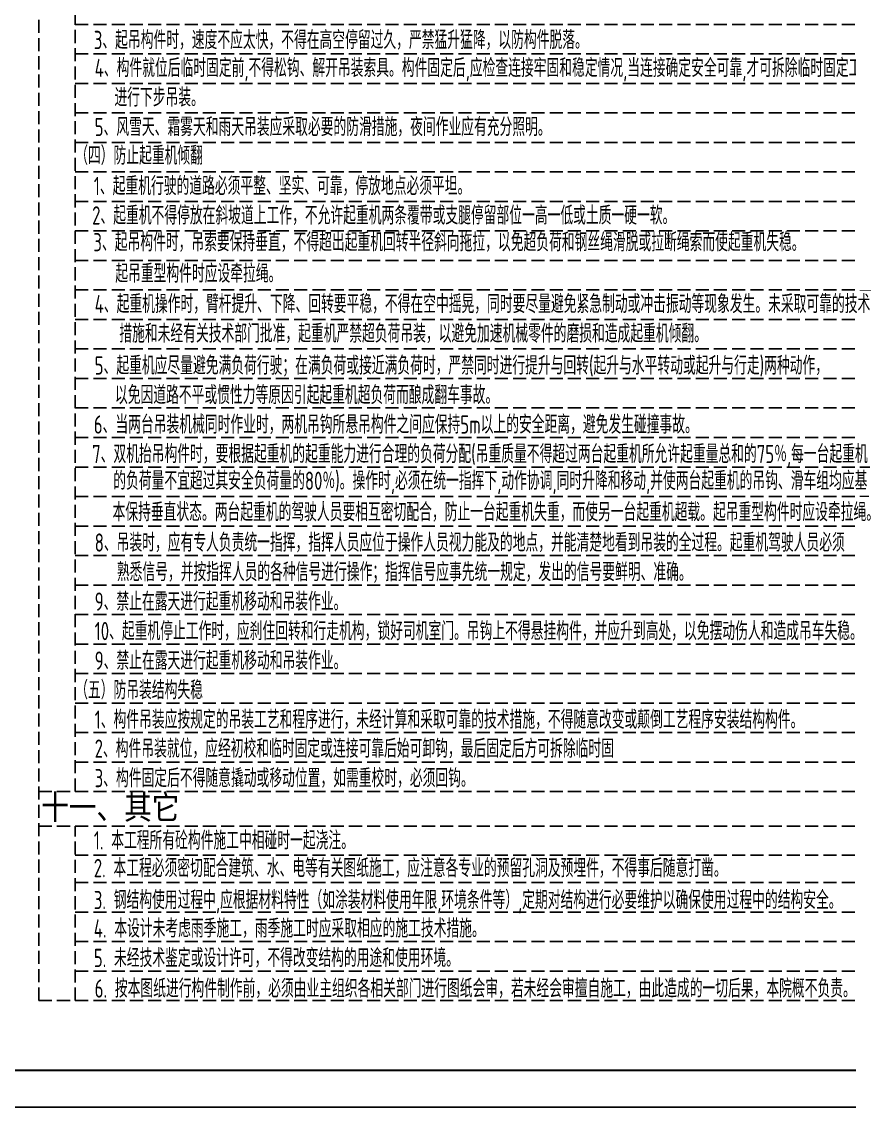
# Model space of a CAD drawing. Extents: x -89996 to 1006241, y -2176 to 440573.
# Drawn here: x -4515 to 11357, y 130594 to 151405 of the extents above; entities that cross this region are included whole.
import ezdxf

# ---------------------------------------------------------------- set-up
doc = ezdxf.new("R2010")
doc.units = 0
doc.header["$LTSCALE"] = 1000
doc.header["$MEASUREMENT"] = 0
doc.linetypes.add('DASH', pattern=[0.35, 0.25, -0.1])
for name, color, linetype in [('BORDER', 7, 'Continuous'), ('NUM', 7, 'Continuous'), ('PUB_TITLE', 4, 'Continuous'), ('TEXT', 7, 'Continuous'), ('填充', 251, 'Continuous')]:
    doc.layers.add(name, color=color, linetype=linetype)
doc.styles.add('TSSD_Norm', font='tssdeng.shx', dxfattribs={"bigfont": 'hztxt.shx'})

msp = doc.modelspace()

# ---------------------------------------------------------------- linework, layer by layer
at = {"layer": 'BORDER', "const_width": 35.35}
msp.add_lwpolyline([(-38351.02, 131300.78), (-38351.02, 171886.64), (18638.87, 171886.64), (18638.87, 131300.78)], close=True, dxfattribs=at)
at = {"layer": 'PUB_TITLE'}
msp.add_lwpolyline([(-40118.7, 130593.71), (-40118.7, 172593.71), (19345.94, 172593.71), (19345.94, 130593.71)], close=True, dxfattribs=at)
at = {"layer": '填充', "linetype": 'DASH'}
for p, q in [((-4188.27, 132641.09), (-4188.27, 169113.08)), ((-3488.74, 136645.97), (-3488.74, 160454.53)), ((-3488.74, 151353.03), (12065.09, 151353.03)), ((-3488.74, 150787.37), (12065.09, 150787.37)), ((-3488.74, 150221.71), (12065.09, 150221.71)), ((-3488.74, 149656.06), (12065.09, 149656.06)), ((-3488.74, 149090.4), (12065.09, 149090.4)), ((-3488.74, 148524.75), (12065.09, 148524.75)), ((-3488.74, 147959.09), (12065.09, 147959.09)), ((-3488.74, 147393.43), (12065.09, 147393.43)), ((-3488.74, 146827.78), (12065.09, 146827.78)), ((-3488.74, 146262.12), (12065.09, 146262.12)), ((-3488.74, 145696.47), (12065.09, 145696.47)), ((-3488.74, 145130.81), (12065.09, 145130.81)), ((-3488.74, 144565.15), (12065.09, 144565.15)), ((-3488.74, 143999.5), (12065.09, 143999.5)), ((-3488.74, 143433.84), (12065.09, 143433.84)), ((-3488.74, 142868.19), (12065.09, 142868.19)), ((-3488.74, 142302.53), (12065.09, 142302.53)), ((-3488.74, 141736.87), (12065.09, 141736.87)), ((-3488.74, 141171.22), (12065.09, 141171.22)), ((-3488.74, 140605.56), (12065.09, 140605.56)), ((-3488.74, 140039.91), (12065.09, 140039.91)), ((-3488.74, 139474.25), (12065.09, 139474.25)), ((-3488.74, 138908.59), (12065.09, 138908.59)), ((-3488.74, 138342.94), (12065.09, 138342.94)), ((-3488.74, 137777.28), (12065.09, 137777.28)), ((-3488.74, 137211.63), (12065.09, 137211.63)), ((-4188.27, 136645.97), (12065.09, 136645.97)), ((-4188.27, 135981.37), (12065.09, 135981.37)), ((-3488.74, 132637.8), (-3488.74, 135981.37)), ((-3488.74, 135428.25), (12065.09, 135428.25)), ((-3488.74, 134900.42), (12065.09, 134900.42)), ((-3488.74, 134900.42), (12065.09, 134900.42)), ((-3488.74, 134334.77), (12065.09, 134334.77)), ((-3488.74, 133769.11), (12065.09, 133769.11)), ((-3488.74, 133203.46), (12065.09, 133203.46)), ((-4188.27, 132641.09), (12065.09, 132637.8))]:
    msp.add_line(p, q, dxfattribs=at)

# ---------------------------------------------------------------- texts
at = {"layer": 'NUM', "style": 'TSSD_Norm', "width": 0.7}
for s, p in [('3、起吊构件时，速度不应太快，不得在高空停留过久，严禁猛升猛降，以防构件脱落。', (-3132.25, 150878.92)), ('4、构件就位后临时固定前,不得松钩、解开吊装索具。构件固定后,应检查连接牢固和稳定情况,当连接确定安全可靠,才可拆除临时固定工具', (-3115.42, 150342.86)), ('进行下步吊装。', (-2736.1, 149777.2)), ('5、风雪天、霜雾天和雨天吊装应采取必要的防滑措施，夜间作业应有充分照明。', (-3115.42, 149211.55)), ('（四）防止起重机倾翻', (-3488.74, 148662.98)), ('1、起重机行驶的道路必须平整、坚实、可靠，停放地点必须平坦。', (-3132.25, 148080.62)), ('2、起重机不得停放在斜坡道上工作，不允许起重机两条覆带或支腿停留部位一高一低或土质一硬一软。', (-3164.03, 147515.53)), ('3、起吊构件时，吊索要保持垂直，不得超出起重机回转半径斜向拖拉，以免超负荷和钢丝绳滑脱或拉断绳索而使起重机失稳。', (-3140.35, 147002.11)), ('起吊重型构件时应设牵拉绳。', (-2720.03, 146401.7)), ('4、起重机操作时，臂杆提升、下降、回转要平稳，不得在空中摇晃，同时要尽量避免紧急制动或冲击振动等现象发生。未采取可靠的技术', (-3115.42, 145817.61)), ('措施和未经有关技术部门批准，起重机严禁超负荷吊装，以避免加速机械零件的磨损和造成起重机倾翻。', (-2642.74, 145251.95)), ('5、起重机应尽量避免满负荷行驶；在满负荷或接近满负荷时，严禁同时进行提升与回转(起升与水平转动或起升与行走)两种动作，', (-3115.42, 144638.59)), ('以免因道路不平或惯性力等原因引起起重机超负荷而酿成翻车事故。', (-2725.8, 144072.93)), ('6、当两台吊装机械同时作业时，两机吊钩所悬吊构件之间应保持5m以上的安全距离，避免发生碰撞事故。', (-3132.25, 143507.66)), ('7、双机抬吊构件时，要根据起重机的起重能力进行合理的负荷分配(吊重质量不得超过两台起重机所允许起重量总和的75％,每一台起重机', (-3164.03, 142942.58)), ('的负荷量不宜超过其安全负荷量的80％)。操作时,必须在统一指挥下,动作协调,同时升降和移动,并使两台起重机的吊钩、滑车组均应基', (-2759.32, 142429.16)), ('本保持垂直状态。两台起重机的驾驶人员要相互密切配合，防止一台起重机失重，而使另一台起重机超载。起吊重型构件时应设牵拉绳。', (-2772.75, 141828.74)), ('8、吊装时，应有专人负责统一指挥，指挥人员应位于操作人员视力能及的地点，并能清楚地看到吊装的全过程。起重机驾驶人员必须', (-3115.42, 141244.65)), ('熟悉信号，并按指挥人员的各种信号进行操作；指挥信号应事先统一规定，发出的信号要鲜明、准确。', (-2690.39, 140678.99)), ('9、禁止在露天进行起重机移动和吊装作业。', (-3115.42, 140113.34)), ('10、起重机停止工作时，应刹住回转和行走机构，锁好司机室门。吊钩上不得悬挂构件，并应升到高处，以免摆动伤人和造成吊车失稳。', (-3115.42, 139547.68)), ('9、禁止在露天进行起重机移动和吊装作业。', (-3115.42, 138982.03)), ('（五）防吊装结构失稳', (-3488.74, 138416.37)), ('1、构件吊装应按规定的吊装工艺和程序进行，未经计算和采取可靠的技术措施，不得随意改变或颠倒工艺程序安装结构构件。', (-3115.42, 137850.71)), ('2、构件吊装就位，应经初校和临时固定或连接可靠后始可卸钩，最后固定后方可拆除临时固', (-3115.42, 137294.56)), ('3、构件固定后不得随意撬动或移动位置，如需重校时，必须回钩。', (-3115.42, 136728.91)), ('1. 本工程所有砼构件施工中相碰时一起浇注。', (-3132.25, 135534.23)), ('2. 本工程必须密切配合建筑、水、电等有关图纸施工，应注意各专业的预留孔洞及预埋件，不得事后随意打凿。', (-3132.25, 135003.84)), ('3. 钢结构使用过程中,应根据材料特性（如涂装材料使用年限,环境条件等）,定期对结构进行必要维护以确保使用过程中的结构安全。', (-3132.25, 134392.07)), ('4. 本设计未考虑雨季施工，雨季施工时应采取相应的施工技术措施。', (-3132.25, 133847.28)), ('5. 未经技术鉴定或设计许可，不得改变结构的用途和使用环境。', (-3132.25, 133281.63)), ('6. 按本图纸进行构件制作前，必须由业主组织各相关部门进行图纸会审，若未经会审擅自施工，由此造成的一切后果，本院概不负责。', (-3115.13, 132695.97))]:
    msp.add_text(s, height=350, dxfattribs=at).set_placement(p)
at = {"layer": 'TEXT', "color": 3, "style": 'TSSD_Norm'}
msp.add_text('十一、其它', height=530.303, dxfattribs=at).set_placement((-4141.33, 136064.35))

doc.saveas('drawing.dxf')
